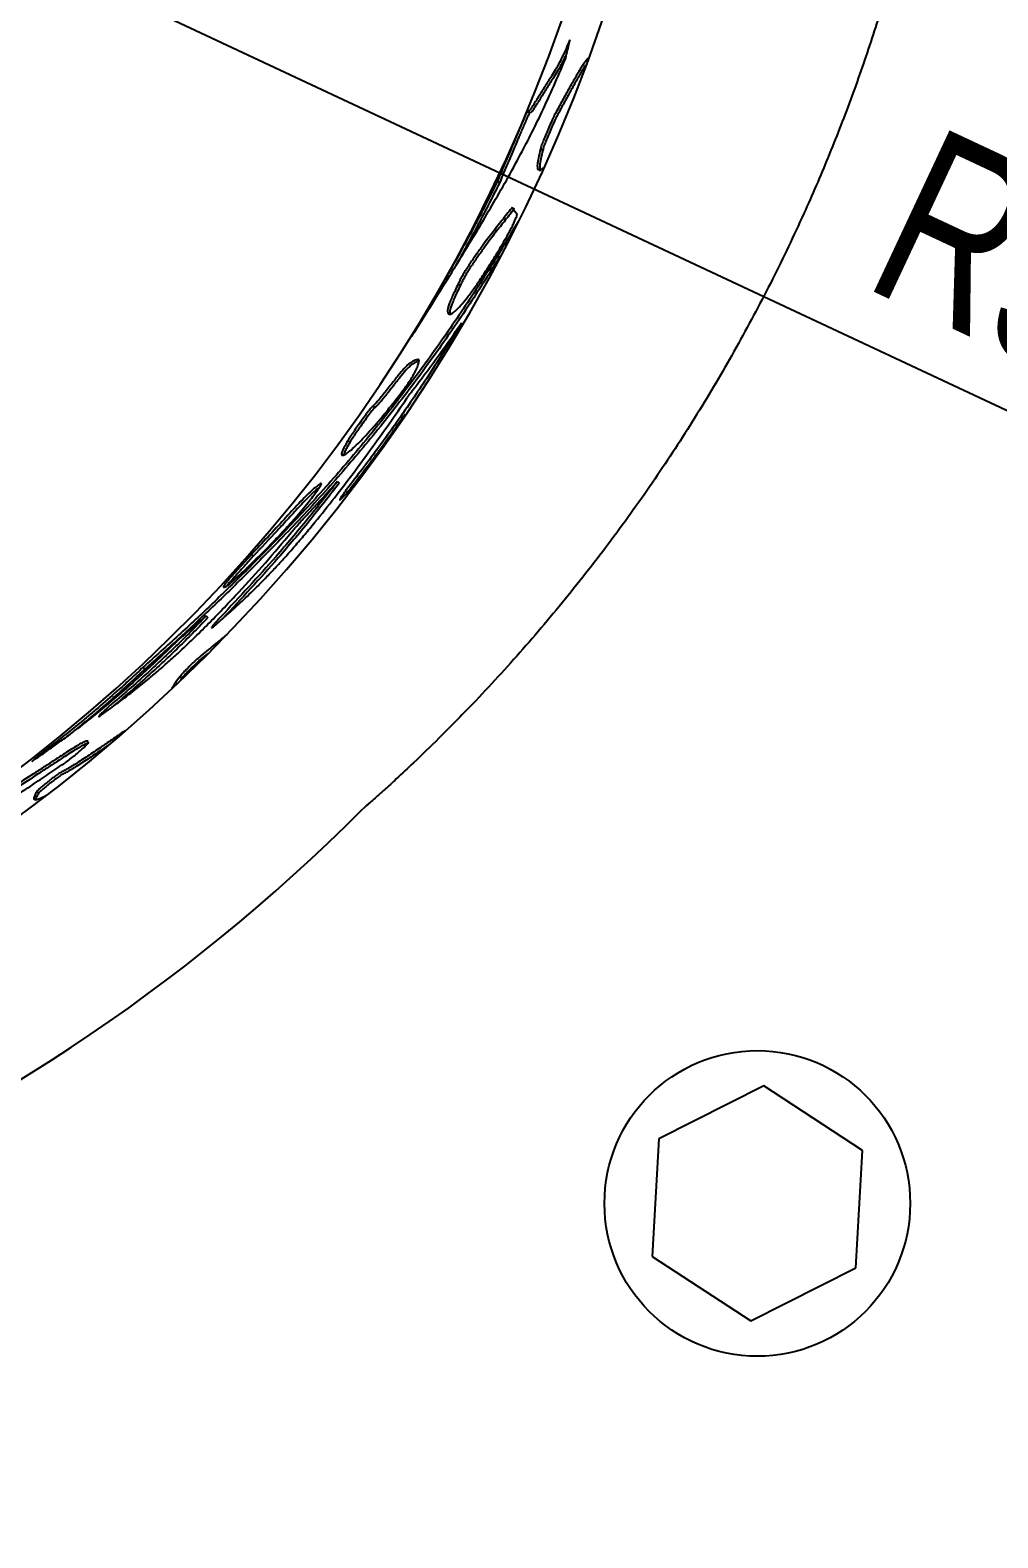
# Model space of a CAD drawing. Header units: millimetres. Extents: x 8 to 867, y 8 to 585.
# Drawn here: x 754.09 to 773.09, y 528.06 to 557.65 of the extents above; entities that cross this region are included whole.
import ezdxf

# ---------------------------------------------------------------- set-up
doc = ezdxf.new("R2010")
doc.units = ezdxf.units.MM
doc.layers.add('DIMENSIONS', color=2, linetype='Continuous')
doc.layers.add('OUTLINE', color=7, linetype='Continuous', lineweight=25)
doc.styles.add('SLDTEXTSTYLE0', font='TXT', dxfattribs={"width": 0.75})
doc.dimstyles.new('SLDDIMSTYLE22', dxfattribs={"dimtxt": 3.5, "dimasz": 2, "dimexe": 0, "dimexo": 0.0625, "dimgap": 0.875, "dimtad": 1, "dimrnd": 1e-09, "dimzin": 12, "dimdsep": 46, "dimtxsty": 'SLDTEXTSTYLE0', "dimsah": 1, "dimcen": 0, "dimadec": 0, "dimazin": 3, "dimtfac": 1, "dimtofl": 0, "dimtmove": 0, "dimatfit": 3, "dimfxl": 0, "dimfrac": 2, "dimtolj": 1, "dimtzin": 12, "dimarcsym": 0})
doc.dimstyles.new('SLDDIMSTYLE9', dxfattribs={"dimtxt": 3.5, "dimasz": 2, "dimexe": 0, "dimexo": 0.0625, "dimgap": 0.875, "dimtad": 1, "dimdec": 4, "dimzin": 12, "dimdsep": 46, "dimtxsty": 'SLDTEXTSTYLE0', "dimsah": 1, "dimcen": 0.09, "dimazin": 3, "dimtfac": 1, "dimtofl": 0, "dimtmove": 0, "dimatfit": 3, "dimfxl": 0, "dimfrac": 2, "dimtolj": 1, "dimtzin": 12, "dimarcsym": 0})

# ---------------------------------------------------------------- blocks, each defined once
blk = doc.blocks.new('_D_85')
at = {"layer": 'DIMENSIONS'}
for p, q in [((698.23, 568.209), (813.424, 568.209)), ((794.92, 546.319), (808.681, 541.311))]:
    blk.add_line(p, q, dxfattribs=at)
blk.add_arc((734.78, 568.209), 76.644, 340, 0, dxfattribs=at)
for points in [[(811.424, 568.209), (810.898, 566.215), (811.898, 566.202)], [(806.801, 541.995), (807.933, 543.718), (806.989, 544.048)]]:
    blk.add_solid(points, dxfattribs=at)
at = {"layer": 'DIMENSIONS', "insert": (805.205, 552.217), "char_height": 3.5, "attachment_point": 1, "rotation": 80, "style": 'SLDTEXTSTYLE0'}
blk.add_mtext('20°', dxfattribs=at)
blk = doc.blocks.new('_D_87')
at = {"layer": 'DIMENSIONS'}
blk.add_line((786.397, 544.029), (734.78, 568.209), dxfattribs=at)
blk.add_arc((734.78, 568.209), 143.231, 289.50519, 336.90962, dxfattribs=at)
blk.add_solid([(786.397, 544.029), (784.798, 545.331), (784.374, 544.425)], dxfattribs=at)
at = {"layer": 'DIMENSIONS', "insert": (771.879, 555.806), "char_height": 3.5, "attachment_point": 1, "rotation": 334.9001, "style": 'SLDTEXTSTYLE0'}
blk.add_mtext('R57', dxfattribs=at)

msp = doc.modelspace()

# ---------------------------------------------------------------- linework, layer by layer
at = {"layer": 'OUTLINE'}
for p, q in [((763.86389, 556.08407), (763.85995, 556.07741)), ((763.87012, 556.04419), (763.91627, 556.02489)), ((764.10931, 555.3171), (764.15519, 555.29694)), ((763.26464, 554.68104), (763.30982, 554.65959)), ((763.55303, 554.16196), (763.59806, 554.13997)), ((762.49379, 552.67029), (762.5375, 552.64578)), ((762.55989, 551.9012), (762.58128, 551.88865)), ((760.81524, 550.26751), (760.85646, 550.2391)), ((760.32546, 549.58695), (760.36591, 549.55746)), ((760.12178, 548.78972), (760.16156, 548.75925)), ((760.39043, 548.66278), (760.37412, 548.64148)), ((758.43534, 547.35718), (758.47286, 547.32411)), ((757.89911, 546.75401), (757.93577, 546.71999)), ((757.54611, 546.15508), (757.58209, 546.12022)), ((757.58003, 545.41739), (757.47929, 545.33507)), ((756.30939, 545.14469), (756.34353, 545.10812)), ((757.03421, 544.96491), (757.06886, 544.92871)), ((757.06886, 544.92871), (757.04159, 544.89033)), ((755.49567, 544.2117), (755.67436, 544.34233)), ((755.7301, 544.38772), (755.69615, 544.35855)), ((755.23895, 543.6695), (755.23276, 543.68186)), ((754.22687, 542.71046), (754.25726, 542.67062)), ((768.49827, 536.92689), (766.43608, 535.88732)), ((770.42966, 535.66076), (768.49827, 536.92689)), ((766.43608, 535.88732), (766.30528, 533.58162)), ((770.29886, 533.35506), (770.42966, 535.66076)), ((766.30528, 533.58162), (768.23667, 532.3155)), ((768.23667, 532.3155), (770.29886, 533.35506))]:
    msp.add_line(p, q, dxfattribs=at)
msp.add_circle((768.36747, 534.62119), 3, dxfattribs=at)
for centre, radius, start, end in [((734.7799, 568.20876), 32.24671, 180.17768, 359.82232), ((734.7799, 568.20876), 31.5, 274.273887, 359.818195), ((732.27525, 529.89358), 39.58856, 37.574392, 37.80783), ((734.7799, 568.20876), 36.55, 225, 315)]:
    msp.add_arc(centre, radius, start, end, dxfattribs=at)
for points, knots in [([(771.53884, 560.87563), (771.45004, 560.4876), (771.27242, 559.71141), (770.95497, 558.55982), (770.59936, 557.41502), (770.20167, 556.27942), (769.76301, 555.15432), (769.25613, 553.97796), (768.6726, 552.75543), (768.00442, 551.49308), (767.2847, 550.25963), (766.50718, 549.04561), (765.67073, 547.85419), (764.77563, 546.68839), (763.83288, 545.56281), (762.9415, 544.5863), (762.19637, 543.82762), (761.67195, 543.31974), (761.31434, 542.9849), (761.07212, 542.76319), (760.90873, 542.61589), (760.79096, 542.51079), (760.71015, 542.43924), (760.65811, 542.3934), (760.63352, 542.3718), (760.62527, 542.36455), (760.62478, 542.36412), (760.62465, 542.36401)], [0, 0, 0, 0, 0.05422179, 0.10846001, 0.16268178, 0.21750555, 0.27234627, 0.32716994, 0.39199197, 0.45687074, 0.52174895, 0.58657014, 0.65334521, 0.72018881, 0.78702197, 0.85378285, 0.90098276, 0.93283082, 0.95435034, 0.96893637, 0.97887449, 0.98570168, 0.992067, 0.99542233, 0.99776827, 0.99942707, 1, 1, 1, 1]), ([(764.68952, 557.46048), (764.66339, 557.40144), (764.61118, 557.28343), (764.53422, 557.11705), (764.46505, 556.97896), (764.42651, 556.91106), (764.40722, 556.87709)], [0, 0, 0, 0, 0.24567852, 0.49102675, 0.74533434, 1, 1, 1, 1]), ([(764.6001, 557.08335), (764.60786, 557.11537), (764.6234, 557.17939), (764.6534, 557.30507), (764.67518, 557.3988), (764.68952, 557.46048)], [0, 0, 0, 0, 0.25485436, 0.50970866, 1, 1, 1, 1]), ([(763.69349, 555.1631), (763.76695, 555.30249), (763.91386, 555.58123), (764.13935, 556.04077), (764.37072, 556.5423), (764.52361, 556.90294), (764.6001, 557.08335)], [0, 0, 0, 0, 0.24704297, 0.4940336, 0.74689189, 1, 1, 1, 1]), ([(765.04517, 557.09768), (765.02841, 557.0801), (764.98938, 557.03917), (764.90306, 556.90695), (764.79358, 556.72311), (764.67104, 556.50524), (764.54069, 556.26756), (764.44957, 556.10098), (764.40397, 556.01762)], [0, 0, 0, 0, 0.13157511, 0.30626446, 0.48669561, 0.66719464, 0.83345865, 1, 1, 1, 1]), ([(764.99507, 556.95406), (764.98031, 556.93254), (764.93536, 556.86703), (764.84074, 556.70508), (764.71898, 556.48945), (764.58792, 556.25018), (764.49621, 556.08248), (764.45031, 555.99855)], [0, 0, 0, 0, 0.11254044, 0.34260126, 0.57274714, 0.78619223, 1, 1, 1, 1]), ([(764.62966, 557.20589), (764.6139, 557.17158), (764.57172, 557.07975), (764.51147, 556.96064), (764.47273, 556.89224), (764.45334, 556.85802)], [0, 0, 0, 0, 0.22965381, 0.61455121, 1, 1, 1, 1]), ([(764.40722, 556.87709), (764.38067, 556.83302), (764.32754, 556.74484), (764.23833, 556.6101), (764.12736, 556.43306), (764.025, 556.26631), (763.9569, 556.15938), (763.91441, 556.09645), (763.88242, 556.05459), (763.86209, 556.03606), (763.85743, 556.05014), (763.86174, 556.07275), (763.86389, 556.08407)], [0, 0, 0, 0, 0.08244197, 0.16496329, 0.33038423, 0.49466383, 0.57712251, 0.65957001, 0.74404129, 0.82849823, 0.91422093, 1, 1, 1, 1]), ([(764.45334, 556.85802), (764.42668, 556.8138), (764.37334, 556.72531), (764.28369, 556.58986), (764.17242, 556.41211), (764.07019, 556.24557), (764.00231, 556.13897), (763.9604, 556.07713), (763.92954, 556.03593), (763.91928, 556.02874), (763.91472, 556.02554)], [0, 0, 0, 0, 0.10205489, 0.20420738, 0.40897058, 0.61070724, 0.71197081, 0.81322209, 0.91696964, 1, 1, 1, 1]), ([(763.85546, 556.06983), (763.84753, 556.05228), (763.83205, 556.01804), (763.78953, 555.91958), (763.74157, 555.80813), (763.69418, 555.69802), (763.64979, 555.59501), (763.62726, 555.54235), (763.61566, 555.51522)], [0, 0, 0, 0, 0.1940853, 0.37883461, 0.54344434, 0.69613793, 0.84345653, 1, 1, 1, 1]), ([(763.89532, 556.03648), (763.88909, 556.02268), (763.87518, 555.99183), (763.83558, 555.90009), (763.78773, 555.78891), (763.7402, 555.67845), (763.69567, 555.57514), (763.67306, 555.52229), (763.66142, 555.49508)], [0, 0, 0, 0, 0.15626316, 0.34926354, 0.5215182, 0.68156033, 0.83602295, 1, 1, 1, 1]), ([(764.40397, 556.01762), (764.38969, 555.99025), (764.3611, 555.93543), (764.30401, 555.81157), (764.24575, 555.67775), (764.19253, 555.54877), (764.14853, 555.43523), (764.12177, 555.35937), (764.1124, 555.32757), (764.10931, 555.3171)], [0, 0, 0, 0, 0.16381665, 0.32803071, 0.48193459, 0.62710688, 0.77229497, 0.9250441, 1, 1, 1, 1]), ([(764.45031, 555.99855), (764.43601, 555.97113), (764.40738, 555.91621), (764.3502, 555.79216), (764.29184, 555.6581), (764.23849, 555.52878), (764.19437, 555.41494), (764.16761, 555.33908), (764.15825, 555.30732), (764.15519, 555.29694)], [0, 0, 0, 0, 0.1637655, 0.32791992, 0.48195975, 0.62741071, 0.77287725, 0.92579065, 1, 1, 1, 1]), ([(763.61566, 555.51522), (763.57591, 555.42221), (763.49643, 555.23618), (763.40064, 555.012), (763.32178, 554.82432), (763.28373, 554.72893), (763.26464, 554.68104)], [0, 0, 0, 0, 0.26361735, 0.52722621, 0.76269935, 1, 1, 1, 1]), ([(763.66142, 555.49508), (763.62164, 555.40198), (763.54208, 555.21577), (763.44613, 554.99124), (763.36711, 554.8032), (763.32896, 554.70758), (763.30982, 554.65959)], [0, 0, 0, 0, 0.263504532, 0.526998272, 0.762582314, 1, 1, 1, 1]), ([(764.10931, 555.3171), (764.09473, 555.25625), (764.06555, 555.13444), (764.04552, 555.00474), (764.05011, 554.92548), (764.08039, 554.89913), (764.11713, 554.90066), (764.15735, 554.94368), (764.1701, 554.95732)], [0, 0, 0, 0, 0.17464304, 0.34958917, 0.52391762, 0.71697383, 0.91028705, 1, 1, 1, 1]), ([(764.15519, 555.29694), (764.14066, 555.23619), (764.11157, 555.1146), (764.09022, 554.98227), (764.0963, 554.93825), (764.09932, 554.91637)], [0, 0, 0, 0, 0.33424917, 0.66907987, 1, 1, 1, 1]), ([(761.63162, 551.71828), (761.69118, 551.81213), (761.81036, 551.99993), (762.03441, 552.35754), (762.29398, 552.7747), (762.58144, 553.24154), (762.85731, 553.69604), (763.12635, 554.15011), (763.40338, 554.62974), (763.5968, 554.98534), (763.69349, 555.1631)], [0, 0, 0, 0, 0.07654364, 0.15315785, 0.30629421, 0.45958331, 0.59431896, 0.72903629, 0.8645425, 1, 1, 1, 1]), ([(763.26464, 554.68104), (763.18936, 554.53169), (763.03877, 554.23294), (762.81667, 553.81043), (762.59048, 553.39034), (762.39272, 553.03287), (762.22118, 552.72966), (762.08182, 552.48743), (761.93425, 552.23507), (761.82973, 552.06063), (761.77749, 551.97343)], [0, 0, 0, 0, 0.17398063, 0.34802469, 0.50599856, 0.66472055, 0.74712504, 0.82949501, 0.91477005, 1, 1, 1, 1]), ([(763.30982, 554.65959), (763.23453, 554.51018), (763.08392, 554.21132), (762.86114, 553.78779), (762.64255, 553.38082), (762.48946, 553.10581), (762.4163, 552.97438)], [0, 0, 0, 0, 0.26718271, 0.53446312, 0.77751077, 1, 1, 1, 1]), ([(763.5401, 554.15169), (763.4776, 554.07254), (763.3526, 553.91423), (763.19361, 553.71479), (763.05458, 553.5311), (762.94571, 553.38273), (762.82604, 553.21472), (762.73392, 553.08085), (762.68786, 553.01393)], [0, 0, 0, 0, 0.26136064, 0.52275411, 0.64138003, 0.75998404, 0.88000992, 1, 1, 1, 1]), ([(763.58512, 554.12968), (763.52256, 554.05041), (763.39744, 553.89184), (763.23828, 553.69207), (763.09909, 553.50806), (762.99007, 553.35941), (762.87023, 553.1911), (762.77799, 553.05701), (762.73187, 552.98997)], [0, 0, 0, 0, 0.26130367, 0.52263951, 0.64129284, 0.7599233, 0.87997972, 1, 1, 1, 1]), ([(763.47787, 553.6505), (763.49078, 553.67389), (763.51663, 553.7207), (763.55806, 553.8023), (763.59502, 553.87989), (763.62486, 553.94767), (763.64532, 554.00024), (763.65305, 554.02739), (763.652, 554.03258), (763.65165, 554.03432)], [0, 0, 0, 0, 0.15253642, 0.30535829, 0.45192373, 0.5981595, 0.75219501, 0.91704703, 1, 1, 1, 1]), ([(763.55303, 554.16196), (763.55248, 554.16223), (763.55139, 554.16276), (763.54769, 554.16066), (763.54312, 554.15526), (763.5401, 554.15169)], [0, 0, 0, 0, 0.25378432, 0.50753564, 1, 1, 1, 1]), ([(763.67323, 553.8963), (763.58229, 553.74242), (763.29862, 553.26244), (762.7667, 552.42573), (762.08171, 551.41885), (761.3538, 550.43124), (760.59402, 549.48399), (759.80157, 548.56483), (759.24051, 547.97368), (758.96001, 547.67812)], [0, 0, 0, 0, 0.07269782, 0.22675875, 0.38087538, 0.53496447, 0.68996561, 0.84499737, 1, 1, 1, 1]), ([(762.49379, 552.67029), (762.47351, 552.62683), (762.43295, 552.53993), (762.37736, 552.41918), (762.33147, 552.31249), (762.30327, 552.23316), (762.28844, 552.17441), (762.28325, 552.11977), (762.29418, 552.08002), (762.32852, 552.06968), (762.38016, 552.09028), (762.45176, 552.14754), (762.54446, 552.24352), (762.65759, 552.37987), (762.78982, 552.55596), (762.93734, 552.76759), (763.10103, 553.017), (763.28457, 553.31582), (763.41339, 553.53885), (763.47787, 553.6505)], [0, 0, 0, 0, 0.0316096, 0.06321285, 0.09461116, 0.13191341, 0.1694215, 0.2069025, 0.28473649, 0.36261814, 0.4353131, 0.50830232, 0.58118217, 0.65372693, 0.72227442, 0.79099884, 0.85951531, 0.92967262, 1, 1, 1, 1]), ([(763.31323, 553.20724), (763.14645, 552.93997), (762.77005, 552.33679), (762.12382, 551.39315), (761.39603, 550.40375), (760.63391, 549.45379), (759.83961, 548.53229), (759.2771, 547.9396), (758.99587, 547.64328)], [0, 0, 0, 0, 0.13687318, 0.3089032, 0.48090195, 0.65392271, 0.82697773, 1, 1, 1, 1]), ([(762.68786, 553.01393), (762.67677, 552.99706), (762.65456, 552.96327), (762.6106, 552.88906), (762.56651, 552.8106), (762.52533, 552.73378), (762.50453, 552.69191), (762.49379, 552.67029)], [0, 0, 0, 0, 0.21121134, 0.42312562, 0.617749, 0.80253986, 1, 1, 1, 1]), ([(762.73187, 552.98997), (762.72076, 552.97307), (762.69851, 552.9392), (762.65448, 552.86487), (762.61031, 552.78626), (762.56908, 552.70933), (762.54824, 552.6674), (762.5375, 552.64578)], [0, 0, 0, 0, 0.21116055, 0.42300828, 0.61780379, 0.80293012, 1, 1, 1, 1]), ([(762.5375, 552.64578), (762.51719, 552.60229), (762.47659, 552.51532), (762.42092, 552.39444), (762.37492, 552.28757), (762.34667, 552.20815), (762.33162, 552.14902), (762.32718, 552.09568), (762.32999, 552.06417), (762.34247, 552.0605), (762.34321, 552.06028)], [0, 0, 0, 0, 0.10915637, 0.21828947, 0.32671583, 0.45556832, 0.58513528, 0.71460722, 0.98301087, 1, 1, 1, 1]), ([(761.77749, 551.97343), (761.75774, 551.94069), (761.71823, 551.87517), (761.66266, 551.78319), (761.61627, 551.70621), (761.58165, 551.64809), (761.57483, 551.63521), (761.57128, 551.62851)], [0, 0, 0, 0, 0.1883208, 0.3769084, 0.56820441, 0.77526502, 1, 1, 1, 1]), ([(762.55989, 551.9012), (762.38777, 551.62129), (762.04354, 551.06146), (761.49878, 550.249), (760.93742, 549.45701), (760.54626, 548.94786), (760.3506, 548.69318)], [0, 0, 0, 0, 0.252908, 0.50581615, 0.75280075, 1, 1, 1, 1]), ([(761.57318, 551.6308), (761.57409, 551.63141), (761.57621, 551.63282), (761.60216, 551.67218), (761.62538, 551.70852), (761.63162, 551.71828)], [0, 0, 0, 0, 0.35601988, 0.82707459, 1, 1, 1, 1]), ([(761.6058, 550.58846), (761.71663, 550.73467), (761.93533, 551.02314), (762.25354, 551.4613), (762.45777, 551.75456), (762.55989, 551.9012)], [0, 0, 0, 0, 0.33940073, 0.66967952, 1, 1, 1, 1]), ([(761.6667, 550.97526), (761.67885, 551.00663), (761.70311, 551.06931), (761.7291, 551.1489), (761.72783, 551.18729), (761.69906, 551.18976), (761.65379, 551.17286), (761.60429, 551.1497), (761.55755, 551.12418), (761.50732, 551.08648), (761.45467, 551.03072), (761.42843, 551.00292)], [0, 0, 0, 0, 0.09615575, 0.19216465, 0.29195525, 0.39198702, 0.5429325, 0.69390123, 0.79613584, 0.89836509, 1, 1, 1, 1]), ([(761.72424, 551.15418), (761.71481, 551.15142), (761.68939, 551.14399), (761.64619, 551.12242), (761.59952, 551.09708), (761.54894, 551.05891), (761.49599, 551.00271), (761.46959, 550.97469)], [0, 0, 0, 0, 0.16302205, 0.43943825, 0.62666211, 0.81388099, 1, 1, 1, 1]), ([(761.42843, 551.00292), (761.39377, 550.96281), (761.32368, 550.88171), (761.17798, 550.69497), (761.04557, 550.52481), (760.94895, 550.40648), (760.8909, 550.34035), (760.84976, 550.29944), (760.82677, 550.27817), (760.81524, 550.26751)], [0, 0, 0, 0, 0.18170234, 0.36743984, 0.57643737, 0.6829415, 0.78928079, 0.89438574, 1, 1, 1, 1]), ([(761.46959, 550.97469), (761.43378, 550.93315), (761.36134, 550.84912), (761.21757, 550.66438), (761.09403, 550.50595), (761.00588, 550.39701), (760.94435, 550.32504), (760.89694, 550.27651), (760.87, 550.25161), (760.85646, 550.2391)], [0, 0, 0, 0, 0.18684679, 0.37795584, 0.56418703, 0.65857752, 0.7528014, 0.8758189, 1, 1, 1, 1]), ([(761.44114, 550.61811), (761.4554, 550.63747), (761.48396, 550.67624), (761.53416, 550.75032), (761.58179, 550.82461), (761.62253, 550.89221), (761.65113, 550.94334), (761.6621, 550.96582), (761.6667, 550.97526)], [0, 0, 0, 0, 0.18059936, 0.36162316, 0.53280034, 0.70079013, 0.87430513, 1, 1, 1, 1]), ([(760.2586, 549.31377), (760.27737, 549.32409), (760.3149, 549.34473), (760.39753, 549.41222), (760.49748, 549.50467), (760.61545, 549.62417), (760.74838, 549.76794), (760.89472, 549.93434), (761.05481, 550.12519), (761.23868, 550.35407), (761.37013, 550.5255), (761.44114, 550.61811)], [0, 0, 0, 0, 0.106323812, 0.212667056, 0.322010219, 0.4313596, 0.539736207, 0.648123872, 0.758941804, 0.869775502, 1, 1, 1, 1]), ([(761.48857, 550.4263), (761.50037, 550.44321), (761.52397, 550.47704), (761.56474, 550.53393), (761.59002, 550.56751), (761.6058, 550.58846)], [0, 0, 0, 0, 0.27321688, 0.54647228, 1, 1, 1, 1]), ([(757.70372, 545.95202), (757.78648, 546.02372), (757.952, 546.16712), (758.21375, 546.40494), (758.45598, 546.63646), (758.67224, 546.85305), (758.85304, 547.04077), (759.04246, 547.24492), (759.23819, 547.46465), (759.43555, 547.69399), (759.69942, 548.01072), (760.02429, 548.4166), (760.40552, 548.9133), (760.77705, 549.4162), (761.14024, 549.92326), (761.37255, 550.25875), (761.48857, 550.4263)], [0, 0, 0, 0, 0.08288468, 0.16577024, 0.24832765, 0.29467587, 0.34111952, 0.38735029, 0.43371687, 0.48028839, 0.52679005, 0.62150264, 0.7165363, 0.8114141, 0.90581736, 1, 1, 1, 1]), ([(760.81524, 550.26751), (760.80412, 550.25611), (760.78184, 550.23328), (760.71267, 550.1442), (760.62837, 550.03006), (760.54091, 549.908), (760.46017, 549.79262), (760.39086, 549.69071), (760.34754, 549.62396), (760.33075, 549.59582), (760.32546, 549.58695)], [0, 0, 0, 0, 0.15089242, 0.30217062, 0.44223397, 0.57023814, 0.69109362, 0.81260687, 0.94098475, 1, 1, 1, 1]), ([(760.85646, 550.2391), (760.84534, 550.2277), (760.82305, 550.20486), (760.75389, 550.1158), (760.66958, 550.00163), (760.58197, 549.87937), (760.50098, 549.76365), (760.43143, 549.66141), (760.38802, 549.59451), (760.3712, 549.56632), (760.36591, 549.55746)], [0, 0, 0, 0, 0.15062504, 0.30162723, 0.44163089, 0.5698008, 0.6909192, 0.81267171, 0.9411713, 1, 1, 1, 1]), ([(761.45651, 550.1104), (761.2973, 549.88344), (760.95307, 549.39271), (760.58712, 548.91796), (760.39043, 548.66278)], [0, 0, 0, 0, 0.46250983, 1, 1, 1, 1]), ([(760.32546, 549.58695), (760.30758, 549.55471), (760.27184, 549.49028), (760.22833, 549.40558), (760.20708, 549.34878), (760.2058, 549.3156), (760.22063, 549.30094), (760.24592, 549.30948), (760.2586, 549.31377)], [0, 0, 0, 0, 0.157604761, 0.315036184, 0.476653354, 0.638409647, 0.818588468, 1, 1, 1, 1]), ([(760.36591, 549.55746), (760.34795, 549.52511), (760.31203, 549.46044), (760.26934, 549.37675), (760.24998, 549.32898), (760.24992, 549.31523), (760.2499, 549.3117)], [0, 0, 0, 0, 0.29600417, 0.59167726, 0.89523344, 1, 1, 1, 1]), ([(760.12178, 548.78972), (759.92651, 548.54067), (759.53595, 548.04256), (758.783, 547.14869), (758.20141, 546.52604), (757.83588, 546.13471)], [0, 0, 0, 0, 0.27087424, 0.54174857, 1, 1, 1, 1]), ([(760.16156, 548.75925), (759.96628, 548.51019), (759.57574, 548.01207), (758.82168, 547.11675), (758.23885, 546.49274), (757.87208, 546.10005)], [0, 0, 0, 0, 0.27045012, 0.54090059, 1, 1, 1, 1]), ([(759.75943, 548.65862), (759.7774, 548.68737), (759.81076, 548.74076), (759.80955, 548.75929), (759.78416, 548.74656), (759.74412, 548.71598), (759.69207, 548.67615), (759.62384, 548.62061), (759.50981, 548.50994), (759.33161, 548.32349), (759.07886, 548.05008), (758.76378, 547.70851), (758.54482, 547.47429), (758.43534, 547.35718)], [0, 0, 0, 0, 0.04038746, 0.07501044, 0.12212973, 0.16951388, 0.21691428, 0.31192311, 0.40720708, 0.50214548, 0.66790372, 0.83394101, 1, 1, 1, 1]), ([(759.76646, 548.67044), (759.75699, 548.66388), (759.73027, 548.64534), (759.67699, 548.60099), (759.59803, 548.52693), (759.50296, 548.4311), (759.365, 548.28554), (759.17163, 548.07505), (758.86384, 547.74046), (758.6293, 547.49069), (758.47286, 547.32411)], [0, 0, 0, 0, 0.04742767, 0.13386627, 0.22031046, 0.30934038, 0.39836777, 0.54853222, 0.69888618, 1, 1, 1, 1]), ([(759.43016, 548.03275), (759.49505, 548.10201), (759.62485, 548.24054), (759.85629, 548.49249), (760.02031, 548.67612), (760.12178, 548.78972)], [0, 0, 0, 0, 0.27605005, 0.55210012, 1, 1, 1, 1]), ([(760.3506, 548.69318), (760.33289, 548.67026), (760.2975, 548.62444), (760.24792, 548.55671), (760.20703, 548.49789), (760.17866, 548.45286), (760.16708, 548.4276), (760.17549, 548.42707), (760.19632, 548.44607), (760.21183, 548.46237), (760.21364, 548.46427)], [0, 0, 0, 0, 0.1273476, 0.25461467, 0.38476658, 0.52174789, 0.6670143, 0.81975296, 0.97898367, 1, 1, 1, 1]), ([(760.21364, 548.46427), (760.27904, 548.53547), (760.38691, 548.65291), (760.50487, 548.78977), (760.55131, 548.84365)], [0, 0, 0, 0, 0.60630357, 1, 1, 1, 1]), ([(759.2364, 548.00816), (759.27739, 548.05455), (759.35918, 548.14714), (759.48253, 548.29397), (759.59274, 548.43088), (759.68497, 548.55119), (759.73562, 548.62266), (759.75609, 548.65358), (759.75943, 548.65862)], [0, 0, 0, 0, 0.23098589, 0.46098073, 0.64998246, 0.80870813, 0.96882011, 1, 1, 1, 1]), ([(755.67436, 544.34233), (755.75371, 544.40094), (755.91239, 544.51816), (756.16074, 544.70941), (756.39776, 544.90025), (756.62253, 545.0898), (756.82747, 545.2695), (757.06358, 545.48485), (757.32917, 545.73819), (757.6178, 546.02475), (757.90493, 546.3197), (758.27192, 546.70818), (758.71427, 547.1946), (759.05028, 547.59174), (759.21829, 547.79032)], [0, 0, 0, 0, 0.08561116, 0.17121709, 0.25656755, 0.3135615, 0.37070624, 0.42758998, 0.50080558, 0.5743555, 0.6482732, 0.72199287, 0.86099117, 1, 1, 1, 1]), ([(757.89911, 546.75401), (757.89554, 546.74489), (757.88842, 546.72665), (757.88965, 546.70945), (757.91565, 546.7166), (757.97112, 546.75366), (758.05671, 546.82296), (758.17393, 546.92767), (758.31133, 547.05652), (758.49898, 547.23783), (758.69399, 547.43174), (758.89669, 547.64041), (759.05946, 547.81217), (759.17751, 547.94293), (759.2364, 548.00816)], [0, 0, 0, 0, 0.08214043, 0.16422749, 0.24885104, 0.33368863, 0.41810634, 0.49696331, 0.57617036, 0.65531632, 0.7901803, 0.86019071, 0.9302518, 1, 1, 1, 1]), ([(759.21829, 547.79032), (759.23989, 547.81612), (759.291, 547.87718), (759.36629, 547.9636), (759.4099, 548.01082), (759.43016, 548.03275)], [0, 0, 0, 0, 0.28156265, 0.66632797, 1, 1, 1, 1]), ([(758.96001, 547.67812), (758.75124, 547.46492), (758.33369, 547.03853), (757.68324, 546.40527), (757.01204, 545.77254), (756.54361, 545.35398), (756.30939, 545.14469)], [0, 0, 0, 0, 0.24979644, 0.49958757, 0.74979356, 1, 1, 1, 1]), ([(758.99587, 547.64328), (758.78695, 547.42993), (758.36911, 547.00323), (757.71821, 546.36952), (757.04658, 545.73637), (756.57788, 545.31754), (756.34353, 545.10812)], [0, 0, 0, 0, 0.24979619, 0.49958744, 0.74979358, 1, 1, 1, 1]), ([(758.43534, 547.35718), (758.40942, 547.32925), (758.35749, 547.27331), (758.25543, 547.16083), (758.15279, 547.04693), (758.05752, 546.94038), (757.97891, 546.85115), (757.92146, 546.78408), (757.90637, 546.76378), (757.89911, 546.75401)], [0, 0, 0, 0, 0.14835873, 0.29714922, 0.44014044, 0.57331981, 0.71680682, 0.86379781, 1, 1, 1, 1]), ([(758.47286, 547.32411), (758.44688, 547.29611), (758.39483, 547.24003), (758.29254, 547.1273), (758.18974, 547.01322), (758.09392, 546.90606), (758.01633, 546.81789), (757.96861, 546.76259), (757.95742, 546.74792), (757.95513, 546.74492)], [0, 0, 0, 0, 0.16444877, 0.32937095, 0.48802683, 0.635887, 0.79510873, 0.95812139, 1, 1, 1, 1]), ([(757.54611, 546.15508), (757.45753, 546.063), (757.27935, 545.87777), (757.004, 545.60491), (756.72564, 545.33817), (756.41496, 545.05079), (756.07164, 544.74415), (755.82209, 544.53177), (755.69702, 544.42533)], [0, 0, 0, 0, 0.14884304, 0.29940254, 0.44816604, 0.59794917, 0.79850444, 1, 1, 1, 1]), ([(757.58209, 546.12022), (757.49351, 546.02814), (757.31535, 545.84292), (757.04001, 545.57006), (756.76168, 545.30329), (756.45051, 545.01541), (756.10621, 544.70783), (755.85566, 544.49459), (755.7301, 544.38772)], [0, 0, 0, 0, 0.14861713, 0.29893678, 0.44747471, 0.5970259, 0.79803921, 1, 1, 1, 1]), ([(757.10505, 545.77247), (757.1431, 545.80524), (757.2192, 545.87079), (757.36632, 545.99816), (757.47515, 546.09315), (757.54611, 546.15508)], [0, 0, 0, 0, 0.258186061, 0.516374493, 1, 1, 1, 1]), ([(757.83588, 546.13471), (757.8157, 546.11344), (757.77534, 546.07094), (757.72228, 546.01184), (757.68126, 545.96324), (757.65621, 545.92917), (757.65197, 545.91518), (757.66872, 545.92319), (757.69329, 545.94343), (757.70372, 545.95202)], [0, 0, 0, 0, 0.13546705, 0.27083591, 0.40951326, 0.55637716, 0.71401159, 0.8786046, 1, 1, 1, 1]), ([(756.86974, 545.55371), (756.89391, 545.57705), (756.95112, 545.63228), (757.03574, 545.71143), (757.08209, 545.75225), (757.10505, 545.77247)], [0, 0, 0, 0, 0.26962443, 0.63816007, 1, 1, 1, 1]), ([(757.95415, 545.78732), (757.88357, 545.72968), (757.72344, 545.59893), (757.54422, 545.45251), (757.444, 545.37064)], [0, 0, 0, 0, 0.44077708, 1, 1, 1, 1]), ([(754.18823, 543.33843), (754.26091, 543.38992), (754.4063, 543.49293), (754.61261, 543.63876), (754.80547, 543.77803), (754.98841, 543.91396), (755.15223, 544.03935), (755.36257, 544.20558), (755.62612, 544.42266), (755.93506, 544.68771), (756.24834, 544.96762), (756.56127, 545.25667), (756.76693, 545.45471), (756.86974, 545.55371)], [0, 0, 0, 0, 0.10883331, 0.21770632, 0.32637482, 0.39038263, 0.45451522, 0.51832424, 0.61422896, 0.71032895, 0.80672734, 0.90338611, 1, 1, 1, 1]), ([(756.30939, 545.14469), (756.23305, 545.07321), (756.07954, 544.92946), (755.79918, 544.67566), (755.53128, 544.44098), (755.28267, 544.23016), (755.05663, 544.04255), (754.79492, 543.8312), (754.61641, 543.69303), (754.52594, 543.623)], [0, 0, 0, 0, 0.1266486, 0.25466191, 0.45302909, 0.55525262, 0.65746594, 0.82639503, 1, 1, 1, 1]), ([(756.34353, 545.10812), (756.26719, 545.03664), (756.1137, 544.89291), (755.89439, 544.69438), (755.69079, 544.51415), (755.50313, 544.35155), (755.31475, 544.19173), (755.0895, 544.00506), (754.9231, 543.86946), (754.83153, 543.79802), (754.82989, 543.79674)], [0, 0, 0, 0, 0.15240472, 0.30644052, 0.42628898, 0.54613137, 0.66954855, 0.79295265, 0.99630465, 1, 1, 1, 1]), ([(757.444, 545.37064), (757.42486, 545.35446), (757.38654, 545.32207), (757.30868, 545.25012), (757.22838, 545.17269), (757.15384, 545.09784), (757.09115, 545.03185), (757.05286, 544.98864), (757.03863, 544.97054), (757.03421, 544.96491)], [0, 0, 0, 0, 0.16241107, 0.32516385, 0.47923036, 0.62614365, 0.77393818, 0.92970527, 1, 1, 1, 1]), ([(757.47929, 545.33507), (757.46012, 545.31885), (757.42173, 545.28639), (757.34375, 545.21432), (757.26329, 545.13673), (757.18855, 545.06169), (757.1257, 544.99553), (757.08745, 544.95235), (757.07324, 544.93428), (757.06886, 544.92871)], [0, 0, 0, 0, 0.16240731, 0.32514642, 0.47937923, 0.62658384, 0.77464528, 0.93056133, 1, 1, 1, 1]), ([(757.03421, 544.96491), (757.00052, 544.91854), (756.93327, 544.82597), (756.89348, 544.75923), (756.87362, 544.72591)], [0, 0, 0, 0, 0.50085204, 1, 1, 1, 1]), ([(755.69702, 544.42533), (755.67631, 544.40767), (755.63491, 544.37237), (755.57145, 544.31578), (755.51439, 544.26308), (755.46937, 544.21897), (755.442, 544.18845), (755.43602, 544.17519), (755.4544, 544.18281), (755.48276, 544.20266), (755.49567, 544.2117)], [0, 0, 0, 0, 0.11383977, 0.22755691, 0.34512375, 0.46880984, 0.59542966, 0.73514771, 0.87940144, 1, 1, 1, 1]), ([(755.22983, 543.68773), (755.22453, 543.69192), (755.21378, 543.70043), (755.16697, 543.68753), (755.09036, 543.64934), (754.98944, 543.59024), (754.83271, 543.493), (754.63665, 543.36583), (754.40678, 543.21498), (754.14029, 543.04019), (753.93363, 542.9082), (753.79577, 542.82015)], [0, 0, 0, 0, 0.08195795, 0.166319059, 0.250696977, 0.332988166, 0.415325142, 0.583356948, 0.687393231, 0.791454972, 1, 1, 1, 1]), ([(755.24228, 543.65721), (755.24192, 543.65737), (755.23461, 543.66057), (755.19781, 543.6479), (755.12308, 543.61126), (755.0218, 543.55182), (754.86536, 543.45478), (754.66901, 543.32739), (754.43842, 543.17602), (754.1702, 543.00004), (753.96219, 542.86718), (753.82343, 542.77853)], [0, 0, 0, 0, 0.00479743, 0.09596791, 0.18715542, 0.27609135, 0.36507632, 0.54668302, 0.65987532, 0.77309493, 1, 1, 1, 1]), ([(755.9494, 543.89672), (755.94526, 543.89392), (755.86807, 543.84163), (755.73813, 543.75161), (755.59337, 543.65258), (755.48763, 543.58037), (755.3387, 543.4793), (755.12449, 543.33571), (754.92721, 543.21034), (754.7961, 543.13425), (754.74721, 543.1106), (754.72277, 543.09878)], [0, 0, 0, 0, 0.01071063, 0.19992536, 0.29451253, 0.34180492, 0.43638952, 0.62556419, 0.81087178, 0.9054639, 1, 1, 1, 1]), ([(754.75116, 543.25222), (754.77576, 543.26942), (754.82502, 543.30386), (754.91964, 543.37656), (755.01413, 543.45337), (755.09964, 543.5269), (755.16944, 543.59094), (755.22252, 543.64425), (755.23324, 543.66072), (755.23895, 543.6695)], [0, 0, 0, 0, 0.14440039, 0.28910279, 0.426517, 0.55890998, 0.6938683, 0.83683843, 1, 1, 1, 1]), ([(754.13445, 543.30436), (754.13424, 543.30412), (754.12984, 543.29918), (754.14753, 543.31008), (754.17619, 543.33004), (754.18823, 543.33843)], [0, 0, 0, 0, 0.028592373, 0.59215451, 1, 1, 1, 1]), ([(754.52594, 543.623), (754.50353, 543.60568), (754.45863, 543.57099), (754.37821, 543.50758), (754.30067, 543.44577), (754.2325, 543.39068), (754.17583, 543.34393), (754.15566, 543.32598), (754.14519, 543.31667)], [0, 0, 0, 0, 0.169100451, 0.338747348, 0.496856208, 0.654853246, 0.820945396, 1, 1, 1, 1]), ([(755.64374, 543.62671), (755.63078, 543.61783), (755.59705, 543.59471), (755.52016, 543.54223), (755.37121, 543.44107), (755.15662, 543.29719), (754.95893, 543.17149), (754.82746, 543.09513), (754.77844, 543.0714), (754.75394, 543.05954)], [0, 0, 0, 0, 0.04014047, 0.10444115, 0.23304005, 0.49024412, 0.74251609, 0.87129714, 1, 1, 1, 1]), ([(750.4383, 540.62254), (750.69541, 540.7587), (751.20988, 541.03115), (751.97051, 541.46622), (752.59501, 541.84288), (753.08702, 542.1515), (753.44738, 542.38257), (753.7967, 542.6111), (754.135, 542.83644), (754.45201, 543.04876), (754.65142, 543.18439), (754.75116, 543.25222)], [0, 0, 0, 0, 0.15942227, 0.31898867, 0.4870735, 0.57136059, 0.65564103, 0.74125914, 0.82686299, 0.91340494, 1, 1, 1, 1]), ([(754.72277, 543.09878), (754.71023, 543.0921), (754.68512, 543.0787), (754.61378, 543.02968), (754.52964, 542.96778), (754.44398, 542.90168), (754.36528, 542.83841), (754.29903, 542.78244), (754.24689, 542.73515), (754.23378, 542.71899), (754.22687, 542.71046)], [0, 0, 0, 0, 0.13649486, 0.27339198, 0.39962265, 0.51726256, 0.63024808, 0.74485349, 0.86540802, 1, 1, 1, 1]), ([(754.75394, 543.05954), (754.74139, 543.05285), (754.71627, 543.03943), (754.64492, 542.99041), (754.56073, 542.92847), (754.4749, 542.86225), (754.39596, 542.79879), (754.32951, 542.74266), (754.27729, 542.69531), (754.26417, 542.67913), (754.25726, 542.67062)], [0, 0, 0, 0, 0.13629912, 0.27299395, 0.39921442, 0.5170333, 0.63027205, 0.74509268, 0.86574681, 1, 1, 1, 1]), ([(754.22687, 542.71046), (754.21374, 542.6882), (754.18745, 542.64363), (754.16175, 542.5872), (754.16113, 542.54966), (754.19514, 542.54006), (754.2715, 542.56497), (754.34525, 542.59773), (754.39982, 542.62715), (754.41146, 542.63342)], [0, 0, 0, 0, 0.16841443, 0.33724515, 0.50534746, 0.67276389, 0.81646576, 0.96086288, 1, 1, 1, 1]), ([(754.25726, 542.67062), (754.24473, 542.64881), (754.21963, 542.60516), (754.19552, 542.56155), (754.1962, 542.54893), (754.19623, 542.54823)], [0, 0, 0, 0, 0.48510003, 0.9714079, 1, 1, 1, 1])]:
    msp.add_open_spline(points, degree=3, knots=knots, dxfattribs=at)

# ---------------------------------------------------------------- dimensions: what is measured, and where the dimension line sits
at = {"layer": 'DIMENSIONS'}
dim = msp.add_angular_dim_2l(base=(810.25926, 554.89972), line1=((697.2299, 568.20876), (683.65928, 568.20876)), line2=((793.98053, 546.66149), (782.70422, 550.76574)), dimstyle='SLDDIMSTYLE9', dxfattribs=at)
dim.commit()
dim.dimension.update_dxf_attribs({"geometry": '_D_85', "text_midpoint": (810.25926, 554.89972), "dimtype": 162})
dim = msp.add_radius_dim(center=(734.7799, 568.20876), mpoint=(786.39735, 544.02946), dimstyle='SLDDIMSTYLE22', dxfattribs=at)
dim.commit()
dim.dimension.update_dxf_attribs({"geometry": '_D_87', "text_midpoint": (773.674, 549.9895), "dimtype": 164})

doc.saveas('drawing.dxf')
